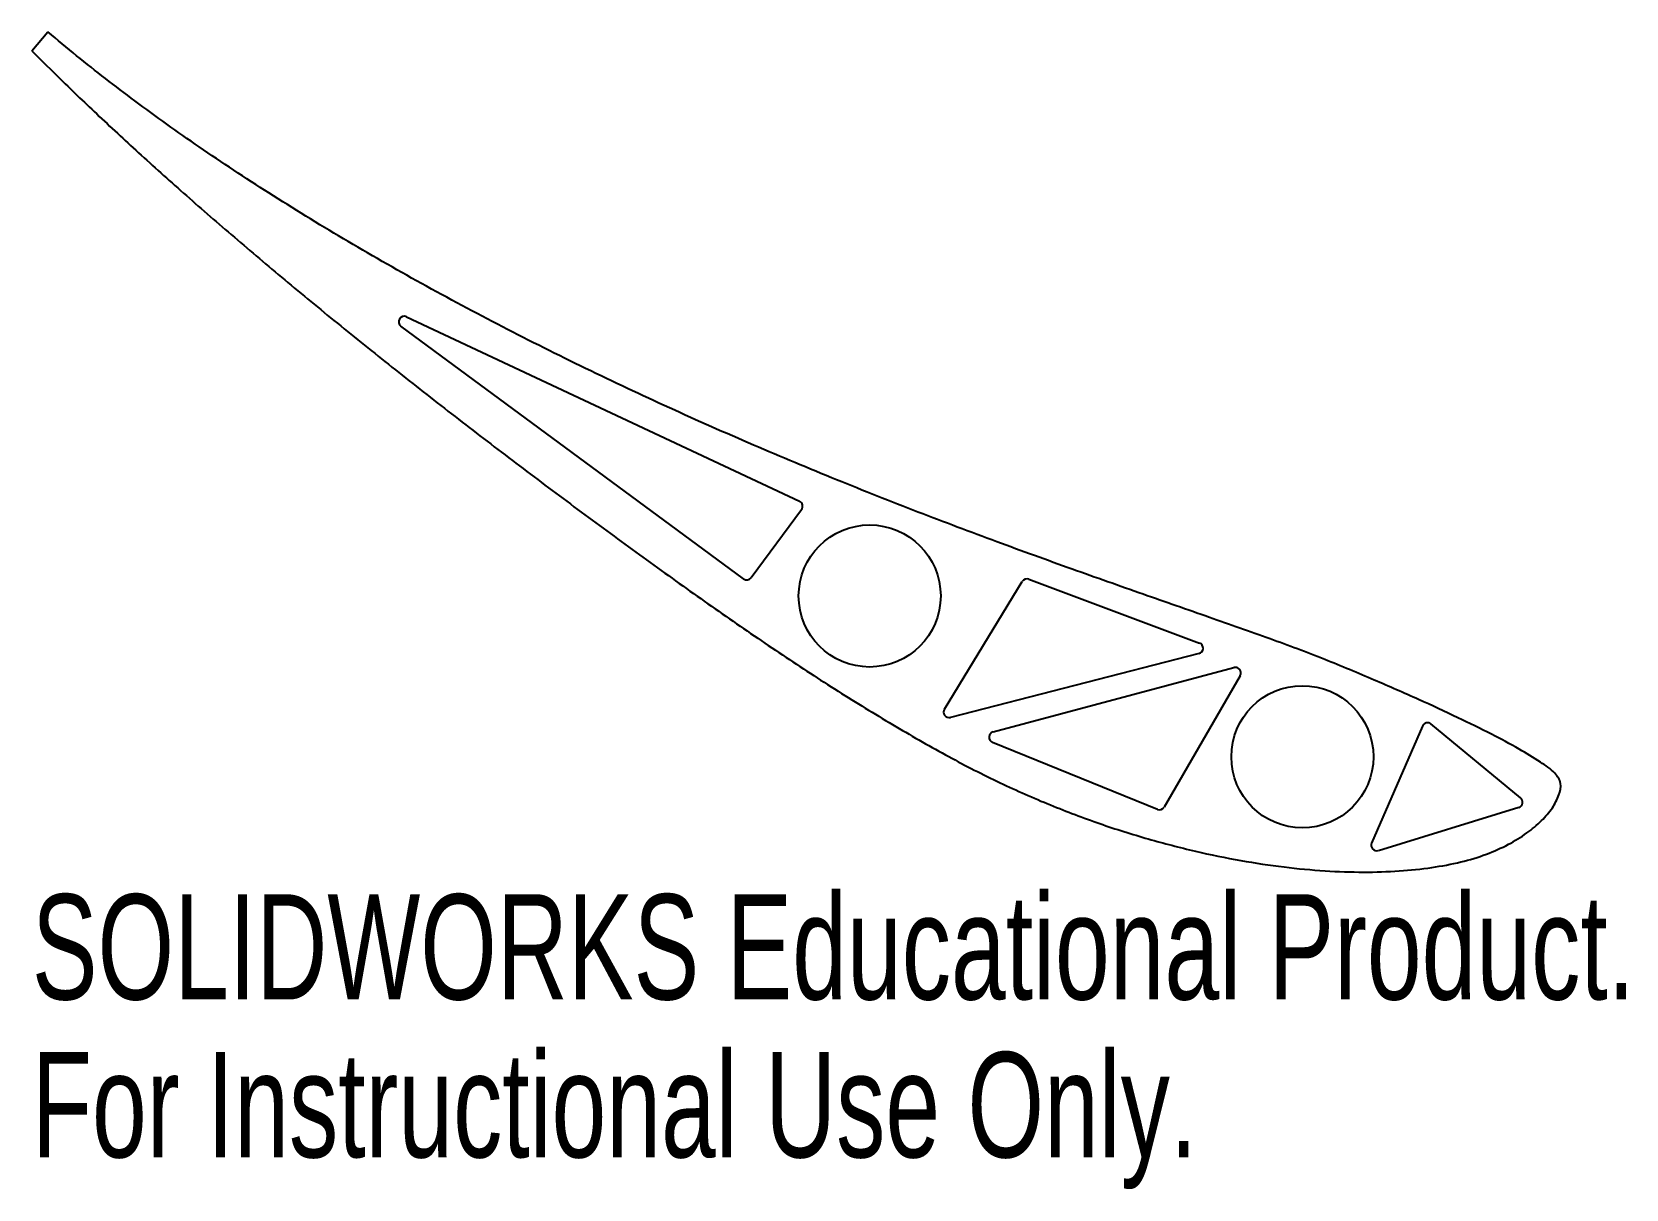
# Model space of a CAD drawing. Header units: inches. Extents: x 44.72 to 47.6, y 5.08 to 7.17.
import ezdxf

# ---------------------------------------------------------------- set-up
doc = ezdxf.new("R2010")
doc.units = ezdxf.units.IN
doc.header["$MEASUREMENT"] = 0
doc.styles.add('SLDTEXTSTYLE0', font='TXT', dxfattribs={"width": 0.7})

msp = doc.modelspace()

# ---------------------------------------------------------------- linework, layer by layer
at = {"color": 7, "linetype": 'Continuous', "lineweight": 25}
for p, q in [((44.7202, 7.1365), (44.7492, 7.1706)), ((46.0078, 6.1815), (45.388, 6.6383)), ((45.3981, 6.6554), (46.1093, 6.322)), ((46.0218, 6.1837), (46.1128, 6.3072)), ((46.3713, 5.946), (46.5123, 6.1766)), ((46.5243, 6.1808), (46.833, 6.0655)), ((46.832, 6.0464), (46.3823, 5.9311)), ((46.4596, 5.9047), (46.8952, 6.0211)), ((46.9064, 6.0064), (46.769, 5.7688)), ((47.2362, 5.9153), (47.1443, 5.7038)), ((47.414, 5.7857), (47.2517, 5.9191)), ((46.7566, 5.7646), (46.4584, 5.8858)), ((47.1565, 5.6903), (47.4105, 5.7684))]:
    msp.add_line(p, q, dxfattribs=at)
for centre in [(46.2361, 6.1506), (47.019, 5.8598)]:
    msp.add_circle(centre, 0.1285, dxfattribs=at)
for centre, start, end in [((45.3939, 6.6463), 64.8829, 233.6156), ((46.1048, 6.3131), 323.6156, 63.2116), ((46.0138, 6.1896), 233.6156, 323.6156), ((46.5208, 6.1714), 69.513, 148.5584), ((46.8295, 6.0561), 284.3839, 69.513), ((46.8978, 6.0115), 329.9598, 104.9598), ((46.3798, 5.9408), 148.5584, 284.3839), ((47.2454, 5.9113), 50.5652, 156.5204), ((46.4622, 5.8951), 104.9598, 247.8752), ((47.4076, 5.7779), 287.0842, 50.5652), ((46.7604, 5.7738), 247.8752, 329.9598), ((47.1535, 5.6998), 156.5204, 287.0842)]:
    msp.add_arc(centre, 0.01, start, end, dxfattribs=at)
msp.add_open_spline([(44.7202, 7.1365), (44.7345, 7.122), (44.7717, 7.0851), (44.8342, 7.025), (44.9095, 6.9552), (44.9903, 6.8826), (45.0763, 6.8077), (45.1668, 6.731), (45.2614, 6.6529), (45.3595, 6.5739), (45.4604, 6.4945), (45.5635, 6.4152), (45.6681, 6.3364), (45.773, 6.2587), (45.8777, 6.1829), (45.9814, 6.1096), (46.0835, 6.04), (46.1837, 5.9748), (46.2818, 5.915), (46.3771, 5.8603), (46.4703, 5.8126), (46.5617, 5.7724), (46.6512, 5.7385), (46.7388, 5.7109), (46.8239, 5.6888), (46.9059, 5.6719), (46.9843, 5.66), (47.0585, 5.653), (47.1282, 5.6506), (47.1927, 5.6525), (47.2516, 5.6587), (47.3044, 5.6684), (47.351, 5.6822), (47.3909, 5.7001), (47.4245, 5.7205), (47.4514, 5.7427), (47.4715, 5.766), (47.4833, 5.7886), (47.4893, 5.8122), (47.474, 5.8345), (47.4463, 5.8523), (47.4082, 5.8762), (47.3581, 5.9024), (47.2974, 5.9322), (47.2266, 5.9649), (47.1463, 6), (47.057, 6.0373), (46.9574, 6.0747), (46.8475, 6.113), (46.7279, 6.1547), (46.5995, 6.1999), (46.4636, 6.2492), (46.3215, 6.3027), (46.1747, 6.3608), (46.0247, 6.4234), (45.8731, 6.4903), (45.7216, 6.5615), (45.5719, 6.6363), (45.4258, 6.7144), (45.2848, 6.7951), (45.1506, 6.8774), (45.0247, 6.9605), (44.9086, 7.0433), (44.8179, 7.1134), (44.7664, 7.156), (44.7492, 7.1706)], degree=3, knots=[0.0656703, 0.0656703, 0.0656703, 0.0656703, 0.0739893, 0.0871182, 0.101145, 0.1159906, 0.1315704, 0.1477884, 0.1645509, 0.1817579, 0.199312, 0.2170951, 0.2349902, 0.2528569, 0.2705406, 0.2878868, 0.3047734, 0.3211014, 0.3368061, 0.3518, 0.3660311, 0.3796157, 0.392653, 0.4051704, 0.4171719, 0.4286035, 0.439419, 0.4495966, 0.4591021, 0.4679079, 0.4759883, 0.483309, 0.4898745, 0.4958032, 0.5011494, 0.5059031, 0.5100468, 0.5135793, 0.5164469, 0.5193501, 0.5238234, 0.5299738, 0.5377157, 0.5469678, 0.5576374, 0.5696205, 0.5828041, 0.597247, 0.613135, 0.6304436, 0.6490561, 0.6688223, 0.689595, 0.7111897, 0.7334267, 0.7560941, 0.7789886, 0.8018897, 0.8245666, 0.8467923, 0.8683383, 0.8889782, 0.908492, 0.9266588, 0.9358671, 0.9358671, 0.9358671, 0.9358671], dxfattribs=at)

# ---------------------------------------------------------------- texts
at = {"color": 7, "linetype": 'Continuous', "char_height": 0.1903, "attachment_point": 1, "style": 'SLDTEXTSTYLE0'}
for s, insert in [('SOLIDWORKS Educational Product.', (44.7202, 5.6112)), ('For Instructional Use Only.', (44.7202, 5.3257))]:
    msp.add_mtext(s, dxfattribs=dict(at, insert=insert))

doc.saveas('drawing.dxf')
